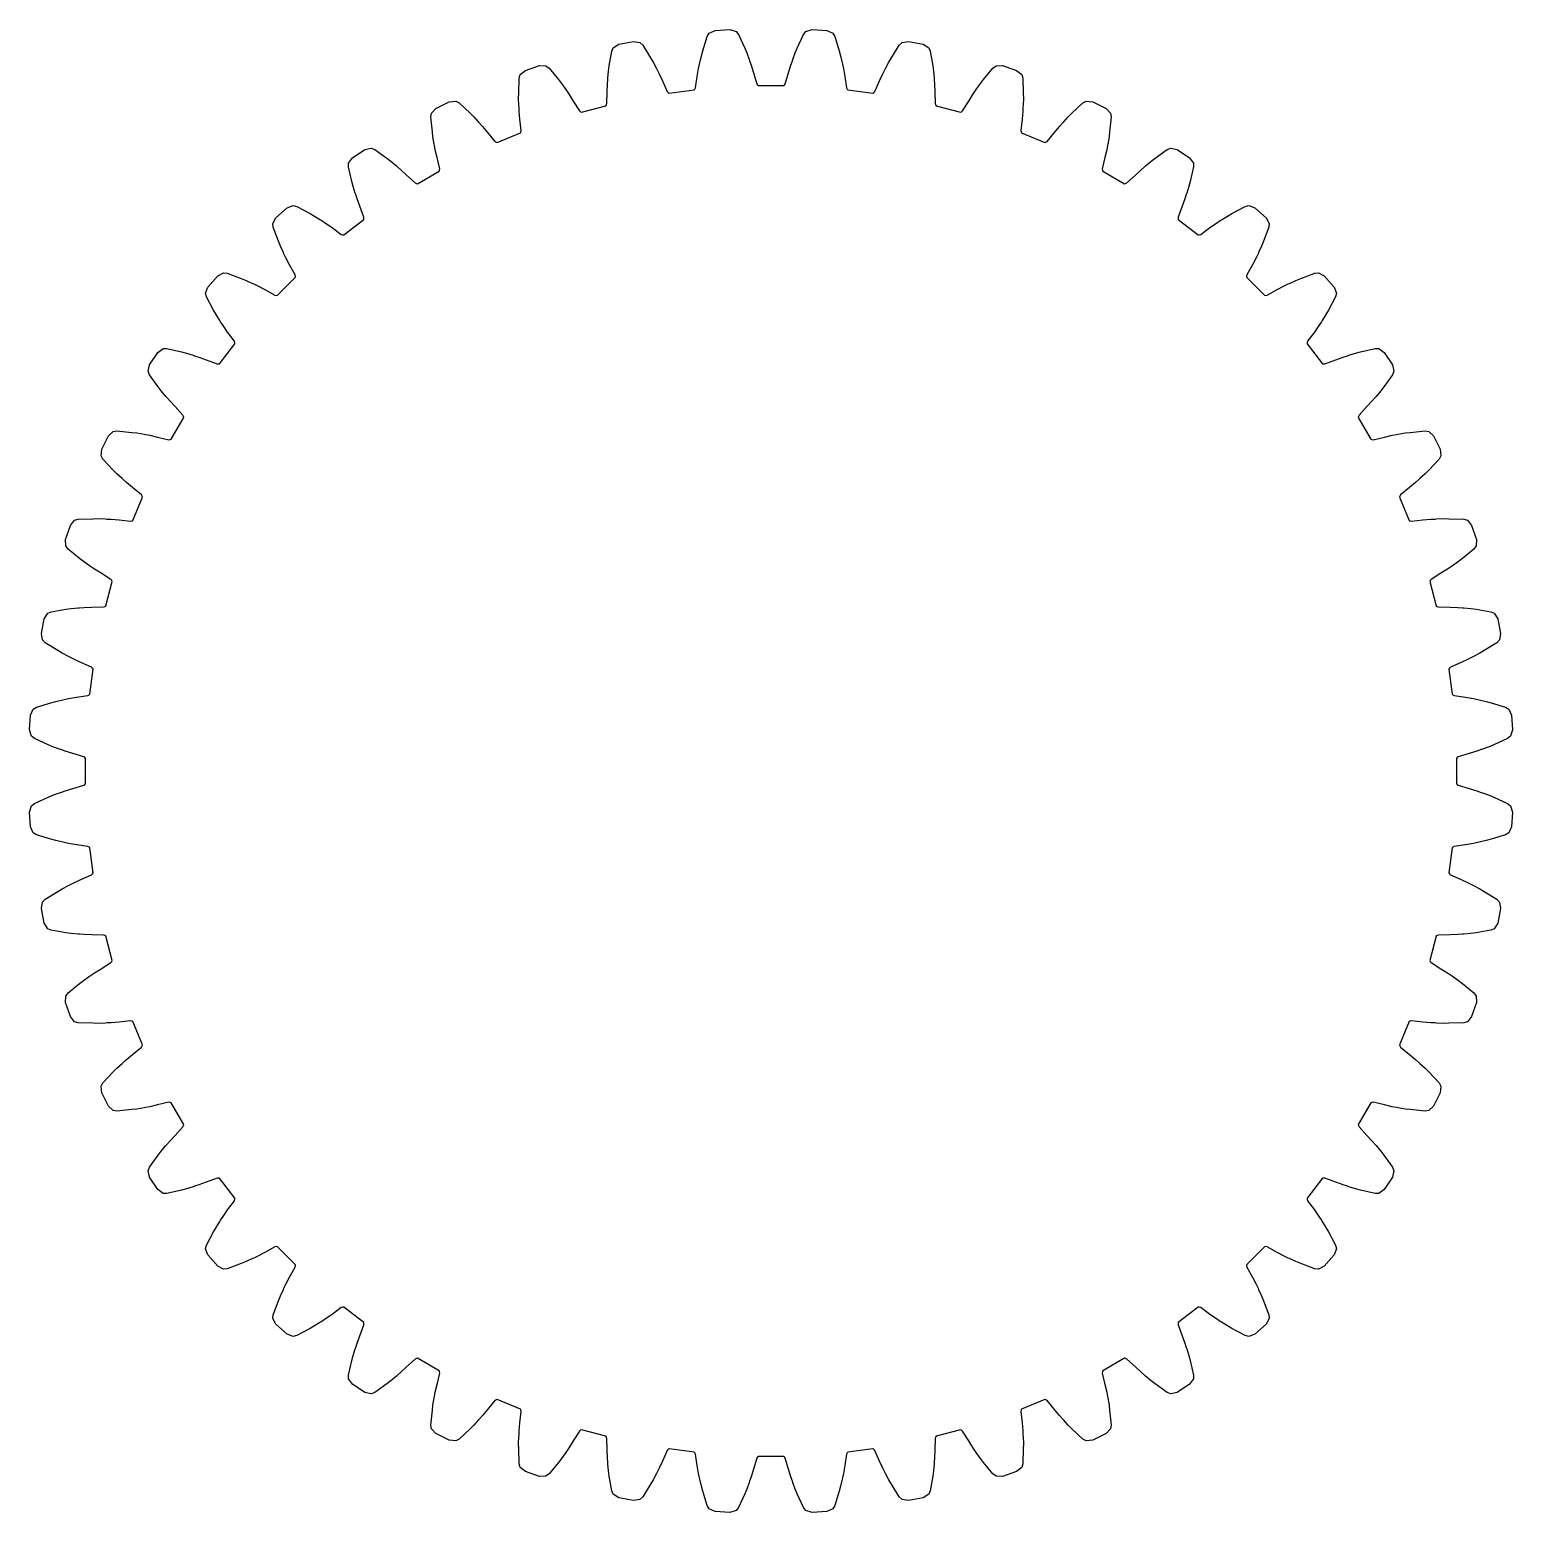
# Model space of a CAD drawing. Extents: x -2.49 to 2.49, y -2.49 to 2.49.
import ezdxf

# ---------------------------------------------------------------- set-up
doc = ezdxf.new("R2010")
doc.units = 0
doc.header["$MEASUREMENT"] = 0
doc.layers.add('OpenJsCad', color=7, linetype='Continuous')

msp = doc.modelspace()

# ---------------------------------------------------------------- linework, layer by layer
at = {"layer": 'OpenJsCad'}
msp.add_lwpolyline([(-2.4932, 0.1384), (-2.49, 0.1882), (-2.4809, 0.2085), (-2.4699, 0.2152), (-2.4217, 0.2297), (-2.4052, 0.2342), (-2.3816, 0.2396), (-2.377, 0.2405), (-2.3621, 0.2435), (-2.3361, 0.2481), (-2.2977, 0.2541), (-2.2933, 0.2565), (-2.2908, 0.2587), (-2.2797, 0.343), (-2.2815, 0.3457), (-2.2852, 0.3493), (-2.3207, 0.365), (-2.3447, 0.3761), (-2.3583, 0.3829), (-2.3625, 0.385), (-2.3839, 0.3963), (-2.3986, 0.4049), (-2.4414, 0.4314), (-2.4503, 0.4407), (-2.4538, 0.4627), (-2.4441, 0.5116), (-2.4324, 0.5305), (-2.4206, 0.5357), (-2.371, 0.5438), (-2.3541, 0.5461), (-2.33, 0.5484), (-2.3253, 0.5487), (-2.3101, 0.5498), (-2.2837, 0.5509), (-2.2449, 0.5518), (-2.2402, 0.5537), (-2.2375, 0.5555), (-2.2155, 0.6376), (-2.2169, 0.6406), (-2.22, 0.6445), (-2.2532, 0.6648), (-2.2755, 0.679), (-2.2881, 0.6874), (-2.292, 0.6901), (-2.3118, 0.7041), (-2.3252, 0.7145), (-2.3642, 0.7464), (-2.3718, 0.7568), (-2.3724, 0.779), (-2.3564, 0.8262), (-2.3424, 0.8435), (-2.33, 0.8471), (-2.2797, 0.8486), (-2.2627, 0.8487), (-2.2385, 0.8478), (-2.2338, 0.8475), (-2.2186, 0.8466), (-2.1923, 0.8443), (-2.1536, 0.8401), (-2.1487, 0.8413), (-2.1458, 0.8428), (-2.1133, 0.9214), (-2.1143, 0.9245), (-2.1169, 0.9288), (-2.1471, 0.9532), (-2.1674, 0.9702), (-2.1788, 0.9802), (-2.1823, 0.9833), (-2.2001, 0.9998), (-2.2121, 1.0119), (-2.2466, 1.0486), (-2.2527, 1.0599), (-2.2505, 1.082), (-2.2284, 1.1267), (-2.2122, 1.142), (-2.1995, 1.144), (-2.1494, 1.1389), (-2.1325, 1.1368), (-2.1086, 1.1327), (-2.104, 1.1319), (-2.0891, 1.1289), (-2.0633, 1.1232), (-2.0256, 1.114), (-2.0205, 1.1146), (-2.0174, 1.1157), (-1.9749, 1.1893), (-1.9756, 1.1925), (-1.9776, 1.1972), (-2.0044, 1.2253), (-2.0222, 1.2448), (-2.0322, 1.2562), (-2.0353, 1.2598), (-2.0508, 1.2784), (-2.0611, 1.292), (-2.0905, 1.3328), (-2.0951, 1.3449), (-2.09, 1.3665), (-2.0623, 1.408), (-2.0443, 1.421), (-2.0314, 1.4213), (-1.9824, 1.4097), (-1.9659, 1.4054), (-1.9428, 1.3983), (-1.9383, 1.3968), (-1.9239, 1.392), (-1.8991, 1.3829), (-1.8628, 1.3689), (-1.8578, 1.3688), (-1.8546, 1.3695), (-1.8028, 1.4369), (-1.803, 1.4402), (-1.8044, 1.4451), (-1.8273, 1.4764), (-1.8425, 1.4981), (-1.8509, 1.5107), (-1.8535, 1.5147), (-1.8664, 1.5351), (-1.8748, 1.55), (-1.8986, 1.5943), (-1.9017, 1.6068), (-1.8937, 1.6276), (-1.8609, 1.6651), (-1.8413, 1.6757), (-1.8285, 1.6743), (-1.7814, 1.6564), (-1.7656, 1.65), (-1.7436, 1.6399), (-1.7394, 1.6379), (-1.7258, 1.6312), (-1.7023, 1.6189), (-1.6682, 1.6003), (-1.6632, 1.5996), (-1.6599, 1.5998), (-1.5998, 1.6599), (-1.5996, 1.6632), (-1.6003, 1.6682), (-1.6189, 1.7023), (-1.6312, 1.7258), (-1.6379, 1.7394), (-1.6399, 1.7436), (-1.65, 1.7656), (-1.6564, 1.7814), (-1.6743, 1.8285), (-1.6757, 1.8413), (-1.6651, 1.8609), (-1.6276, 1.8937), (-1.6068, 1.9017), (-1.5943, 1.8986), (-1.55, 1.8748), (-1.5351, 1.8664), (-1.5147, 1.8535), (-1.5107, 1.8509), (-1.4981, 1.8425), (-1.4764, 1.8273), (-1.4451, 1.8044), (-1.4402, 1.803), (-1.4369, 1.8028), (-1.3695, 1.8546), (-1.3688, 1.8578), (-1.3689, 1.8628), (-1.3829, 1.8991), (-1.392, 1.9239), (-1.3968, 1.9383), (-1.3983, 1.9428), (-1.4054, 1.9659), (-1.4097, 1.9824), (-1.4213, 2.0314), (-1.421, 2.0443), (-1.408, 2.0623), (-1.3665, 2.09), (-1.3449, 2.0951), (-1.3328, 2.0905), (-1.292, 2.0611), (-1.2784, 2.0508), (-1.2598, 2.0353), (-1.2562, 2.0322), (-1.2448, 2.0222), (-1.2253, 2.0044), (-1.1972, 1.9776), (-1.1925, 1.9756), (-1.1893, 1.9749), (-1.1157, 2.0174), (-1.1146, 2.0205), (-1.114, 2.0256), (-1.1232, 2.0633), (-1.1289, 2.0891), (-1.1319, 2.104), (-1.1327, 2.1086), (-1.1368, 2.1325), (-1.1389, 2.1494), (-1.144, 2.1995), (-1.142, 2.2122), (-1.1267, 2.2284), (-1.082, 2.2505), (-1.0599, 2.2527), (-1.0486, 2.2466), (-1.0119, 2.2121), (-0.9998, 2.2001), (-0.9833, 2.1823), (-0.9802, 2.1788), (-0.9702, 2.1674), (-0.9532, 2.1471), (-0.9288, 2.1169), (-0.9245, 2.1143), (-0.9214, 2.1133), (-0.8428, 2.1458), (-0.8413, 2.1487), (-0.8401, 2.1536), (-0.8443, 2.1923), (-0.8466, 2.2186), (-0.8475, 2.2338), (-0.8478, 2.2385), (-0.8487, 2.2627), (-0.8486, 2.2797), (-0.8471, 2.33), (-0.8435, 2.3424), (-0.8262, 2.3564), (-0.779, 2.3724), (-0.7568, 2.3718), (-0.7464, 2.3642), (-0.7145, 2.3252), (-0.7041, 2.3118), (-0.6901, 2.292), (-0.6874, 2.2881), (-0.679, 2.2755), (-0.6648, 2.2532), (-0.6445, 2.22), (-0.6406, 2.2169), (-0.6376, 2.2155), (-0.5555, 2.2375), (-0.5537, 2.2402), (-0.5518, 2.2449), (-0.5509, 2.2837), (-0.5498, 2.3101), (-0.5487, 2.3253), (-0.5484, 2.33), (-0.5461, 2.3541), (-0.5438, 2.371), (-0.5357, 2.4206), (-0.5305, 2.4324), (-0.5116, 2.4441), (-0.4627, 2.4538), (-0.4407, 2.4503), (-0.4314, 2.4414), (-0.4049, 2.3986), (-0.3963, 2.3839), (-0.385, 2.3625), (-0.3829, 2.3583), (-0.3761, 2.3447), (-0.365, 2.3207), (-0.3493, 2.2852), (-0.3457, 2.2815), (-0.343, 2.2797), (-0.2587, 2.2908), (-0.2565, 2.2933), (-0.2541, 2.2977), (-0.2481, 2.3361), (-0.2435, 2.3621), (-0.2405, 2.377), (-0.2396, 2.3816), (-0.2342, 2.4052), (-0.2297, 2.4217), (-0.2152, 2.4699), (-0.2085, 2.4809), (-0.1882, 2.49), (-0.1384, 2.4932), (-0.1171, 2.4869), (-0.109, 2.4768), (-0.0884, 2.4309), (-0.0817, 2.4152), (-0.0733, 2.3925), (-0.0718, 2.3881), (-0.0669, 2.3737), (-0.0589, 2.3485), (-0.048, 2.3112), (-0.045, 2.3072), (-0.0425, 2.305), (0.0425, 2.305), (0.045, 2.3072), (0.048, 2.3112), (0.0589, 2.3485), (0.0669, 2.3737), (0.0718, 2.3881), (0.0733, 2.3925), (0.0817, 2.4152), (0.0884, 2.4309), (0.109, 2.4768), (0.1171, 2.4869), (0.1384, 2.4932), (0.1882, 2.49), (0.2085, 2.4809), (0.2152, 2.4699), (0.2297, 2.4217), (0.2342, 2.4052), (0.2396, 2.3816), (0.2405, 2.377), (0.2435, 2.3621), (0.2481, 2.3361), (0.2541, 2.2977), (0.2565, 2.2933), (0.2587, 2.2908), (0.343, 2.2797), (0.3457, 2.2815), (0.3493, 2.2852), (0.365, 2.3207), (0.3761, 2.3447), (0.3829, 2.3583), (0.385, 2.3625), (0.3963, 2.3839), (0.4049, 2.3986), (0.4314, 2.4414), (0.4407, 2.4503), (0.4627, 2.4538), (0.5116, 2.4441), (0.5305, 2.4324), (0.5357, 2.4206), (0.5438, 2.371), (0.5461, 2.3541), (0.5484, 2.33), (0.5487, 2.3253), (0.5498, 2.3101), (0.5509, 2.2837), (0.5518, 2.2449), (0.5537, 2.2402), (0.5555, 2.2375), (0.6376, 2.2155), (0.6406, 2.2169), (0.6445, 2.22), (0.6648, 2.2532), (0.679, 2.2755), (0.6874, 2.2881), (0.6901, 2.292), (0.7041, 2.3118), (0.7145, 2.3252), (0.7464, 2.3642), (0.7568, 2.3718), (0.779, 2.3724), (0.8262, 2.3564), (0.8435, 2.3424), (0.8471, 2.33), (0.8486, 2.2797), (0.8487, 2.2627), (0.8478, 2.2385), (0.8475, 2.2338), (0.8466, 2.2186), (0.8443, 2.1923), (0.8401, 2.1536), (0.8413, 2.1487), (0.8428, 2.1458), (0.9214, 2.1133), (0.9245, 2.1143), (0.9288, 2.1169), (0.9532, 2.1471), (0.9702, 2.1674), (0.9802, 2.1788), (0.9833, 2.1823), (0.9998, 2.2001), (1.0119, 2.2121), (1.0486, 2.2466), (1.0599, 2.2527), (1.082, 2.2505), (1.1267, 2.2284), (1.142, 2.2122), (1.144, 2.1995), (1.1389, 2.1494), (1.1368, 2.1325), (1.1327, 2.1086), (1.1319, 2.104), (1.1289, 2.0891), (1.1232, 2.0633), (1.114, 2.0256), (1.1146, 2.0205), (1.1157, 2.0174), (1.1893, 1.9749), (1.1925, 1.9756), (1.1972, 1.9776), (1.2253, 2.0044), (1.2448, 2.0222), (1.2562, 2.0322), (1.2598, 2.0353), (1.2784, 2.0508), (1.292, 2.0611), (1.3328, 2.0905), (1.3449, 2.0951), (1.3665, 2.09), (1.408, 2.0623), (1.421, 2.0443), (1.4213, 2.0314), (1.4097, 1.9824), (1.4054, 1.9659), (1.3983, 1.9428), (1.3968, 1.9383), (1.392, 1.9239), (1.3829, 1.8991), (1.3689, 1.8628), (1.3688, 1.8578), (1.3695, 1.8546), (1.4369, 1.8028), (1.4402, 1.803), (1.4451, 1.8044), (1.4764, 1.8273), (1.4981, 1.8425), (1.5107, 1.8509), (1.5147, 1.8535), (1.5351, 1.8664), (1.55, 1.8748), (1.5943, 1.8986), (1.6068, 1.9017), (1.6276, 1.8937), (1.6651, 1.8609), (1.6757, 1.8413), (1.6743, 1.8285), (1.6564, 1.7814), (1.65, 1.7656), (1.6399, 1.7436), (1.6379, 1.7394), (1.6312, 1.7258), (1.6189, 1.7023), (1.6003, 1.6682), (1.5996, 1.6632), (1.5998, 1.6599), (1.6599, 1.5998), (1.6632, 1.5996), (1.6682, 1.6003), (1.7023, 1.6189), (1.7258, 1.6312), (1.7394, 1.6379), (1.7436, 1.6399), (1.7656, 1.65), (1.7814, 1.6564), (1.8285, 1.6743), (1.8413, 1.6757), (1.8609, 1.6651), (1.8937, 1.6276), (1.9017, 1.6068), (1.8986, 1.5943), (1.8748, 1.55), (1.8664, 1.5351), (1.8535, 1.5147), (1.8509, 1.5107), (1.8425, 1.4981), (1.8273, 1.4764), (1.8044, 1.4451), (1.803, 1.4402), (1.8028, 1.4369), (1.8546, 1.3695), (1.8578, 1.3688), (1.8628, 1.3689), (1.8991, 1.3829), (1.9239, 1.392), (1.9383, 1.3968), (1.9428, 1.3983), (1.9659, 1.4054), (1.9824, 1.4097), (2.0314, 1.4213), (2.0443, 1.421), (2.0623, 1.408), (2.09, 1.3665), (2.0951, 1.3449), (2.0905, 1.3328), (2.0611, 1.292), (2.0508, 1.2784), (2.0353, 1.2598), (2.0322, 1.2562), (2.0222, 1.2448), (2.0044, 1.2253), (1.9776, 1.1972), (1.9756, 1.1925), (1.9749, 1.1893), (2.0174, 1.1157), (2.0205, 1.1146), (2.0256, 1.114), (2.0633, 1.1232), (2.0891, 1.1289), (2.104, 1.1319), (2.1086, 1.1327), (2.1325, 1.1368), (2.1494, 1.1389), (2.1995, 1.144), (2.2122, 1.142), (2.2284, 1.1267), (2.2505, 1.082), (2.2527, 1.0599), (2.2466, 1.0486), (2.2121, 1.0119), (2.2001, 0.9998), (2.1823, 0.9833), (2.1788, 0.9802), (2.1674, 0.9702), (2.1471, 0.9532), (2.1169, 0.9288), (2.1143, 0.9245), (2.1133, 0.9214), (2.1458, 0.8428), (2.1487, 0.8413), (2.1536, 0.8401), (2.1923, 0.8443), (2.2186, 0.8466), (2.2338, 0.8475), (2.2385, 0.8478), (2.2627, 0.8487), (2.2797, 0.8486), (2.33, 0.8471), (2.3424, 0.8435), (2.3564, 0.8262), (2.3724, 0.779), (2.3718, 0.7568), (2.3642, 0.7464), (2.3252, 0.7145), (2.3118, 0.7041), (2.292, 0.6901), (2.2881, 0.6874), (2.2755, 0.679), (2.2532, 0.6648), (2.22, 0.6445), (2.2169, 0.6406), (2.2155, 0.6376), (2.2375, 0.5555), (2.2402, 0.5537), (2.2449, 0.5518), (2.2837, 0.5509), (2.3101, 0.5498), (2.3253, 0.5487), (2.33, 0.5484), (2.3541, 0.5461), (2.371, 0.5438), (2.4206, 0.5357), (2.4324, 0.5305), (2.4441, 0.5116), (2.4538, 0.4627), (2.4503, 0.4407), (2.4414, 0.4314), (2.3986, 0.4049), (2.3839, 0.3963), (2.3625, 0.385), (2.3583, 0.3829), (2.3447, 0.3761), (2.3207, 0.365), (2.2852, 0.3493), (2.2815, 0.3457), (2.2797, 0.343), (2.2908, 0.2587), (2.2933, 0.2565), (2.2977, 0.2541), (2.3361, 0.2481), (2.3621, 0.2435), (2.377, 0.2405), (2.3816, 0.2396), (2.4052, 0.2342), (2.4217, 0.2297), (2.4699, 0.2152), (2.4809, 0.2085), (2.49, 0.1882), (2.4932, 0.1384), (2.4869, 0.1171), (2.4768, 0.109), (2.4309, 0.0884), (2.4152, 0.0817), (2.3925, 0.0733), (2.3881, 0.0718), (2.3737, 0.0669), (2.3485, 0.0589), (2.3112, 0.048), (2.3072, 0.045), (2.305, 0.0425), (2.305, -0.0425), (2.3072, -0.045), (2.3112, -0.048), (2.3485, -0.0589), (2.3737, -0.0669), (2.3881, -0.0718), (2.3925, -0.0733), (2.4152, -0.0817), (2.4309, -0.0884), (2.4768, -0.109), (2.4869, -0.1171), (2.4932, -0.1384), (2.49, -0.1882), (2.4809, -0.2085), (2.4699, -0.2152), (2.4217, -0.2297), (2.4052, -0.2342), (2.3816, -0.2396), (2.377, -0.2405), (2.3621, -0.2435), (2.3361, -0.2481), (2.2977, -0.2541), (2.2933, -0.2565), (2.2908, -0.2587), (2.2797, -0.343), (2.2815, -0.3457), (2.2852, -0.3493), (2.3207, -0.365), (2.3447, -0.3761), (2.3583, -0.3829), (2.3625, -0.385), (2.3839, -0.3963), (2.3986, -0.4049), (2.4414, -0.4314), (2.4503, -0.4407), (2.4538, -0.4627), (2.4441, -0.5116), (2.4324, -0.5305), (2.4206, -0.5357), (2.371, -0.5438), (2.3541, -0.5461), (2.33, -0.5484), (2.3253, -0.5487), (2.3101, -0.5498), (2.2837, -0.5509), (2.2449, -0.5518), (2.2402, -0.5537), (2.2375, -0.5555), (2.2155, -0.6376), (2.2169, -0.6406), (2.22, -0.6445), (2.2532, -0.6648), (2.2755, -0.679), (2.2881, -0.6874), (2.292, -0.6901), (2.3118, -0.7041), (2.3252, -0.7145), (2.3642, -0.7464), (2.3718, -0.7568), (2.3724, -0.779), (2.3564, -0.8262), (2.3424, -0.8435), (2.33, -0.8471), (2.2797, -0.8486), (2.2627, -0.8487), (2.2385, -0.8478), (2.2338, -0.8475), (2.2186, -0.8466), (2.1923, -0.8443), (2.1536, -0.8401), (2.1487, -0.8413), (2.1458, -0.8428), (2.1133, -0.9214), (2.1143, -0.9245), (2.1169, -0.9288), (2.1471, -0.9532), (2.1674, -0.9702), (2.1788, -0.9802), (2.1823, -0.9833), (2.2001, -0.9998), (2.2121, -1.0119), (2.2466, -1.0486), (2.2527, -1.0599), (2.2505, -1.082), (2.2284, -1.1267), (2.2122, -1.142), (2.1995, -1.144), (2.1494, -1.1389), (2.1325, -1.1368), (2.1086, -1.1327), (2.104, -1.1319), (2.0891, -1.1289), (2.0633, -1.1232), (2.0256, -1.114), (2.0205, -1.1146), (2.0174, -1.1157), (1.9749, -1.1893), (1.9756, -1.1925), (1.9776, -1.1972), (2.0044, -1.2253), (2.0222, -1.2448), (2.0322, -1.2562), (2.0353, -1.2598), (2.0508, -1.2784), (2.0611, -1.292), (2.0905, -1.3328), (2.0951, -1.3449), (2.09, -1.3665), (2.0623, -1.408), (2.0443, -1.421), (2.0314, -1.4213), (1.9824, -1.4097), (1.9659, -1.4054), (1.9428, -1.3983), (1.9383, -1.3968), (1.9239, -1.392), (1.8991, -1.3829), (1.8628, -1.3689), (1.8578, -1.3688), (1.8546, -1.3695), (1.8028, -1.4369), (1.803, -1.4402), (1.8044, -1.4451), (1.8273, -1.4764), (1.8425, -1.4981), (1.8509, -1.5107), (1.8535, -1.5147), (1.8664, -1.5351), (1.8748, -1.55), (1.8986, -1.5943), (1.9017, -1.6068), (1.8937, -1.6276), (1.8609, -1.6651), (1.8413, -1.6757), (1.8285, -1.6743), (1.7814, -1.6564), (1.7656, -1.65), (1.7436, -1.6399), (1.7394, -1.6379), (1.7258, -1.6312), (1.7023, -1.6189), (1.6682, -1.6003), (1.6632, -1.5996), (1.6599, -1.5998), (1.5998, -1.6599), (1.5996, -1.6632), (1.6003, -1.6682), (1.6189, -1.7023), (1.6312, -1.7258), (1.6379, -1.7394), (1.6399, -1.7436), (1.65, -1.7656), (1.6564, -1.7814), (1.6743, -1.8285), (1.6757, -1.8413), (1.6651, -1.8609), (1.6276, -1.8937), (1.6068, -1.9017), (1.5943, -1.8986), (1.55, -1.8748), (1.5351, -1.8664), (1.5147, -1.8535), (1.5107, -1.8509), (1.4981, -1.8425), (1.4764, -1.8273), (1.4451, -1.8044), (1.4402, -1.803), (1.4369, -1.8028), (1.3695, -1.8546), (1.3688, -1.8578), (1.3689, -1.8628), (1.3829, -1.8991), (1.392, -1.9239), (1.3968, -1.9383), (1.3983, -1.9428), (1.4054, -1.9659), (1.4097, -1.9824), (1.4213, -2.0314), (1.421, -2.0443), (1.408, -2.0623), (1.3665, -2.09), (1.3449, -2.0951), (1.3328, -2.0905), (1.292, -2.0611), (1.2784, -2.0508), (1.2598, -2.0353), (1.2562, -2.0322), (1.2448, -2.0222), (1.2253, -2.0044), (1.1972, -1.9776), (1.1925, -1.9756), (1.1893, -1.9749), (1.1157, -2.0174), (1.1146, -2.0205), (1.114, -2.0256), (1.1232, -2.0633), (1.1289, -2.0891), (1.1319, -2.104), (1.1327, -2.1086), (1.1368, -2.1325), (1.1389, -2.1494), (1.144, -2.1995), (1.142, -2.2122), (1.1267, -2.2284), (1.082, -2.2505), (1.0599, -2.2527), (1.0486, -2.2466), (1.0119, -2.2121), (0.9998, -2.2001), (0.9833, -2.1823), (0.9802, -2.1788), (0.9702, -2.1674), (0.9532, -2.1471), (0.9288, -2.1169), (0.9245, -2.1143), (0.9214, -2.1133), (0.8428, -2.1458), (0.8413, -2.1487), (0.8401, -2.1536), (0.8443, -2.1923), (0.8466, -2.2186), (0.8475, -2.2338), (0.8478, -2.2385), (0.8487, -2.2627), (0.8486, -2.2797), (0.8471, -2.33), (0.8435, -2.3424), (0.8262, -2.3564), (0.779, -2.3724), (0.7568, -2.3718), (0.7464, -2.3642), (0.7145, -2.3252), (0.7041, -2.3118), (0.6901, -2.292), (0.6874, -2.2881), (0.679, -2.2755), (0.6648, -2.2532), (0.6445, -2.22), (0.6406, -2.2169), (0.6376, -2.2155), (0.5555, -2.2375), (0.5537, -2.2402), (0.5518, -2.2449), (0.5509, -2.2837), (0.5498, -2.3101), (0.5487, -2.3253), (0.5484, -2.33), (0.5461, -2.3541), (0.5438, -2.371), (0.5357, -2.4206), (0.5305, -2.4324), (0.5116, -2.4441), (0.4627, -2.4538), (0.4407, -2.4503), (0.4314, -2.4414), (0.4049, -2.3986), (0.3963, -2.3839), (0.385, -2.3625), (0.3829, -2.3583), (0.3761, -2.3447), (0.365, -2.3207), (0.3493, -2.2852), (0.3457, -2.2815), (0.343, -2.2797), (0.2587, -2.2908), (0.2565, -2.2933), (0.2541, -2.2977), (0.2481, -2.3361), (0.2435, -2.3621), (0.2405, -2.377), (0.2396, -2.3816), (0.2342, -2.4052), (0.2297, -2.4217), (0.2152, -2.4699), (0.2085, -2.4809), (0.1882, -2.49), (0.1384, -2.4932), (0.1171, -2.4869), (0.109, -2.4768), (0.0884, -2.4309), (0.0817, -2.4152), (0.0733, -2.3925), (0.0718, -2.3881), (0.0669, -2.3737), (0.0589, -2.3485), (0.048, -2.3112), (0.045, -2.3072), (0.0425, -2.305), (-0.0425, -2.305), (-0.045, -2.3072), (-0.048, -2.3112), (-0.0589, -2.3485), (-0.0669, -2.3737), (-0.0718, -2.3881), (-0.0733, -2.3925), (-0.0817, -2.4152), (-0.0884, -2.4309), (-0.109, -2.4768), (-0.1171, -2.4869), (-0.1384, -2.4932), (-0.1882, -2.49), (-0.2085, -2.4809), (-0.2152, -2.4699), (-0.2297, -2.4217), (-0.2342, -2.4052), (-0.2396, -2.3816), (-0.2405, -2.377), (-0.2435, -2.3621), (-0.2481, -2.3361), (-0.2541, -2.2977), (-0.2565, -2.2933), (-0.2587, -2.2908), (-0.343, -2.2797), (-0.3457, -2.2815), (-0.3493, -2.2852), (-0.365, -2.3207), (-0.3761, -2.3447), (-0.3829, -2.3583), (-0.385, -2.3625), (-0.3963, -2.3839), (-0.4049, -2.3986), (-0.4314, -2.4414), (-0.4407, -2.4503), (-0.4627, -2.4538), (-0.5116, -2.4441), (-0.5305, -2.4324), (-0.5357, -2.4206), (-0.5438, -2.371), (-0.5461, -2.3541), (-0.5484, -2.33), (-0.5487, -2.3253), (-0.5498, -2.3101), (-0.5509, -2.2837), (-0.5518, -2.2449), (-0.5537, -2.2402), (-0.5555, -2.2375), (-0.6376, -2.2155), (-0.6406, -2.2169), (-0.6445, -2.22), (-0.6648, -2.2532), (-0.679, -2.2755), (-0.6874, -2.2881), (-0.6901, -2.292), (-0.7041, -2.3118), (-0.7145, -2.3252), (-0.7464, -2.3642), (-0.7568, -2.3718), (-0.779, -2.3724), (-0.8262, -2.3564), (-0.8435, -2.3424), (-0.8471, -2.33), (-0.8486, -2.2797), (-0.8487, -2.2627), (-0.8478, -2.2385), (-0.8475, -2.2338), (-0.8466, -2.2186), (-0.8443, -2.1923), (-0.8401, -2.1536), (-0.8413, -2.1487), (-0.8428, -2.1458), (-0.9214, -2.1133), (-0.9245, -2.1143), (-0.9288, -2.1169), (-0.9532, -2.1471), (-0.9702, -2.1674), (-0.9802, -2.1788), (-0.9833, -2.1823), (-0.9998, -2.2001), (-1.0119, -2.2121), (-1.0486, -2.2466), (-1.0599, -2.2527), (-1.082, -2.2505), (-1.1267, -2.2284), (-1.142, -2.2122), (-1.144, -2.1995), (-1.1389, -2.1494), (-1.1368, -2.1325), (-1.1327, -2.1086), (-1.1319, -2.104), (-1.1289, -2.0891), (-1.1232, -2.0633), (-1.114, -2.0256), (-1.1146, -2.0205), (-1.1157, -2.0174), (-1.1893, -1.9749), (-1.1925, -1.9756), (-1.1972, -1.9776), (-1.2253, -2.0044), (-1.2448, -2.0222), (-1.2562, -2.0322), (-1.2598, -2.0353), (-1.2784, -2.0508), (-1.292, -2.0611), (-1.3328, -2.0905), (-1.3449, -2.0951), (-1.3665, -2.09), (-1.408, -2.0623), (-1.421, -2.0443), (-1.4213, -2.0314), (-1.4097, -1.9824), (-1.4054, -1.9659), (-1.3983, -1.9428), (-1.3968, -1.9383), (-1.392, -1.9239), (-1.3829, -1.8991), (-1.3689, -1.8628), (-1.3688, -1.8578), (-1.3695, -1.8546), (-1.4369, -1.8028), (-1.4402, -1.803), (-1.4451, -1.8044), (-1.4764, -1.8273), (-1.4981, -1.8425), (-1.5107, -1.8509), (-1.5147, -1.8535), (-1.5351, -1.8664), (-1.55, -1.8748), (-1.5943, -1.8986), (-1.6068, -1.9017), (-1.6276, -1.8937), (-1.6651, -1.8609), (-1.6757, -1.8413), (-1.6743, -1.8285), (-1.6564, -1.7814), (-1.65, -1.7656), (-1.6399, -1.7436), (-1.6379, -1.7394), (-1.6312, -1.7258), (-1.6189, -1.7023), (-1.6003, -1.6682), (-1.5996, -1.6632), (-1.5998, -1.6599), (-1.6599, -1.5998), (-1.6632, -1.5996), (-1.6682, -1.6003), (-1.7023, -1.6189), (-1.7258, -1.6312), (-1.7394, -1.6379), (-1.7436, -1.6399), (-1.7656, -1.65), (-1.7814, -1.6564), (-1.8285, -1.6743), (-1.8413, -1.6757), (-1.8609, -1.6651), (-1.8937, -1.6276), (-1.9017, -1.6068), (-1.8986, -1.5943), (-1.8748, -1.55), (-1.8664, -1.5351), (-1.8535, -1.5147), (-1.8509, -1.5107), (-1.8425, -1.4981), (-1.8273, -1.4764), (-1.8044, -1.4451), (-1.803, -1.4402), (-1.8028, -1.4369), (-1.8546, -1.3695), (-1.8578, -1.3688), (-1.8628, -1.3689), (-1.8991, -1.3829), (-1.9239, -1.392), (-1.9383, -1.3968), (-1.9428, -1.3983), (-1.9659, -1.4054), (-1.9824, -1.4097), (-2.0314, -1.4213), (-2.0443, -1.421), (-2.0623, -1.408), (-2.09, -1.3665), (-2.0951, -1.3449), (-2.0905, -1.3328), (-2.0611, -1.292), (-2.0508, -1.2784), (-2.0353, -1.2598), (-2.0322, -1.2562), (-2.0222, -1.2448), (-2.0044, -1.2253), (-1.9776, -1.1972), (-1.9756, -1.1925), (-1.9749, -1.1893), (-2.0174, -1.1157), (-2.0205, -1.1146), (-2.0256, -1.114), (-2.0633, -1.1232), (-2.0891, -1.1289), (-2.104, -1.1319), (-2.1086, -1.1327), (-2.1325, -1.1368), (-2.1494, -1.1389), (-2.1995, -1.144), (-2.2122, -1.142), (-2.2284, -1.1267), (-2.2505, -1.082), (-2.2527, -1.0599), (-2.2466, -1.0486), (-2.2121, -1.0119), (-2.2001, -0.9998), (-2.1823, -0.9833), (-2.1788, -0.9802), (-2.1674, -0.9702), (-2.1471, -0.9532), (-2.1169, -0.9288), (-2.1143, -0.9245), (-2.1133, -0.9214), (-2.1458, -0.8428), (-2.1487, -0.8413), (-2.1536, -0.8401), (-2.1923, -0.8443), (-2.2186, -0.8466), (-2.2338, -0.8475), (-2.2385, -0.8478), (-2.2627, -0.8487), (-2.2797, -0.8486), (-2.33, -0.8471), (-2.3424, -0.8435), (-2.3564, -0.8262), (-2.3724, -0.779), (-2.3718, -0.7568), (-2.3642, -0.7464), (-2.3252, -0.7145), (-2.3118, -0.7041), (-2.292, -0.6901), (-2.2881, -0.6874), (-2.2755, -0.679), (-2.2532, -0.6648), (-2.22, -0.6445), (-2.2169, -0.6406), (-2.2155, -0.6376), (-2.2375, -0.5555), (-2.2402, -0.5537), (-2.2449, -0.5518), (-2.2837, -0.5509), (-2.3101, -0.5498), (-2.3253, -0.5487), (-2.33, -0.5484), (-2.3541, -0.5461), (-2.371, -0.5438), (-2.4206, -0.5357), (-2.4324, -0.5305), (-2.4441, -0.5116), (-2.4538, -0.4627), (-2.4503, -0.4407), (-2.4414, -0.4314), (-2.3986, -0.4049), (-2.3839, -0.3963), (-2.3625, -0.385), (-2.3583, -0.3829), (-2.3447, -0.3761), (-2.3207, -0.365), (-2.2852, -0.3493), (-2.2815, -0.3457), (-2.2797, -0.343), (-2.2908, -0.2587), (-2.2933, -0.2565), (-2.2977, -0.2541), (-2.3361, -0.2481), (-2.3621, -0.2435), (-2.377, -0.2405), (-2.3816, -0.2396), (-2.4052, -0.2342), (-2.4217, -0.2297), (-2.4699, -0.2152), (-2.4809, -0.2085), (-2.49, -0.1882), (-2.4932, -0.1384), (-2.4869, -0.1171), (-2.4768, -0.109), (-2.4309, -0.0884), (-2.4152, -0.0817), (-2.3925, -0.0733), (-2.3881, -0.0718), (-2.3737, -0.0669), (-2.3485, -0.0589), (-2.3112, -0.048), (-2.3072, -0.045), (-2.305, -0.0425), (-2.305, 0.0425), (-2.3072, 0.045), (-2.3112, 0.048), (-2.3485, 0.0589), (-2.3737, 0.0669), (-2.3881, 0.0718), (-2.3925, 0.0733), (-2.4152, 0.0817), (-2.4309, 0.0884), (-2.4768, 0.109), (-2.4869, 0.1171), (-2.4932, 0.1384)], close=True, dxfattribs=at)

doc.saveas('drawing.dxf')
